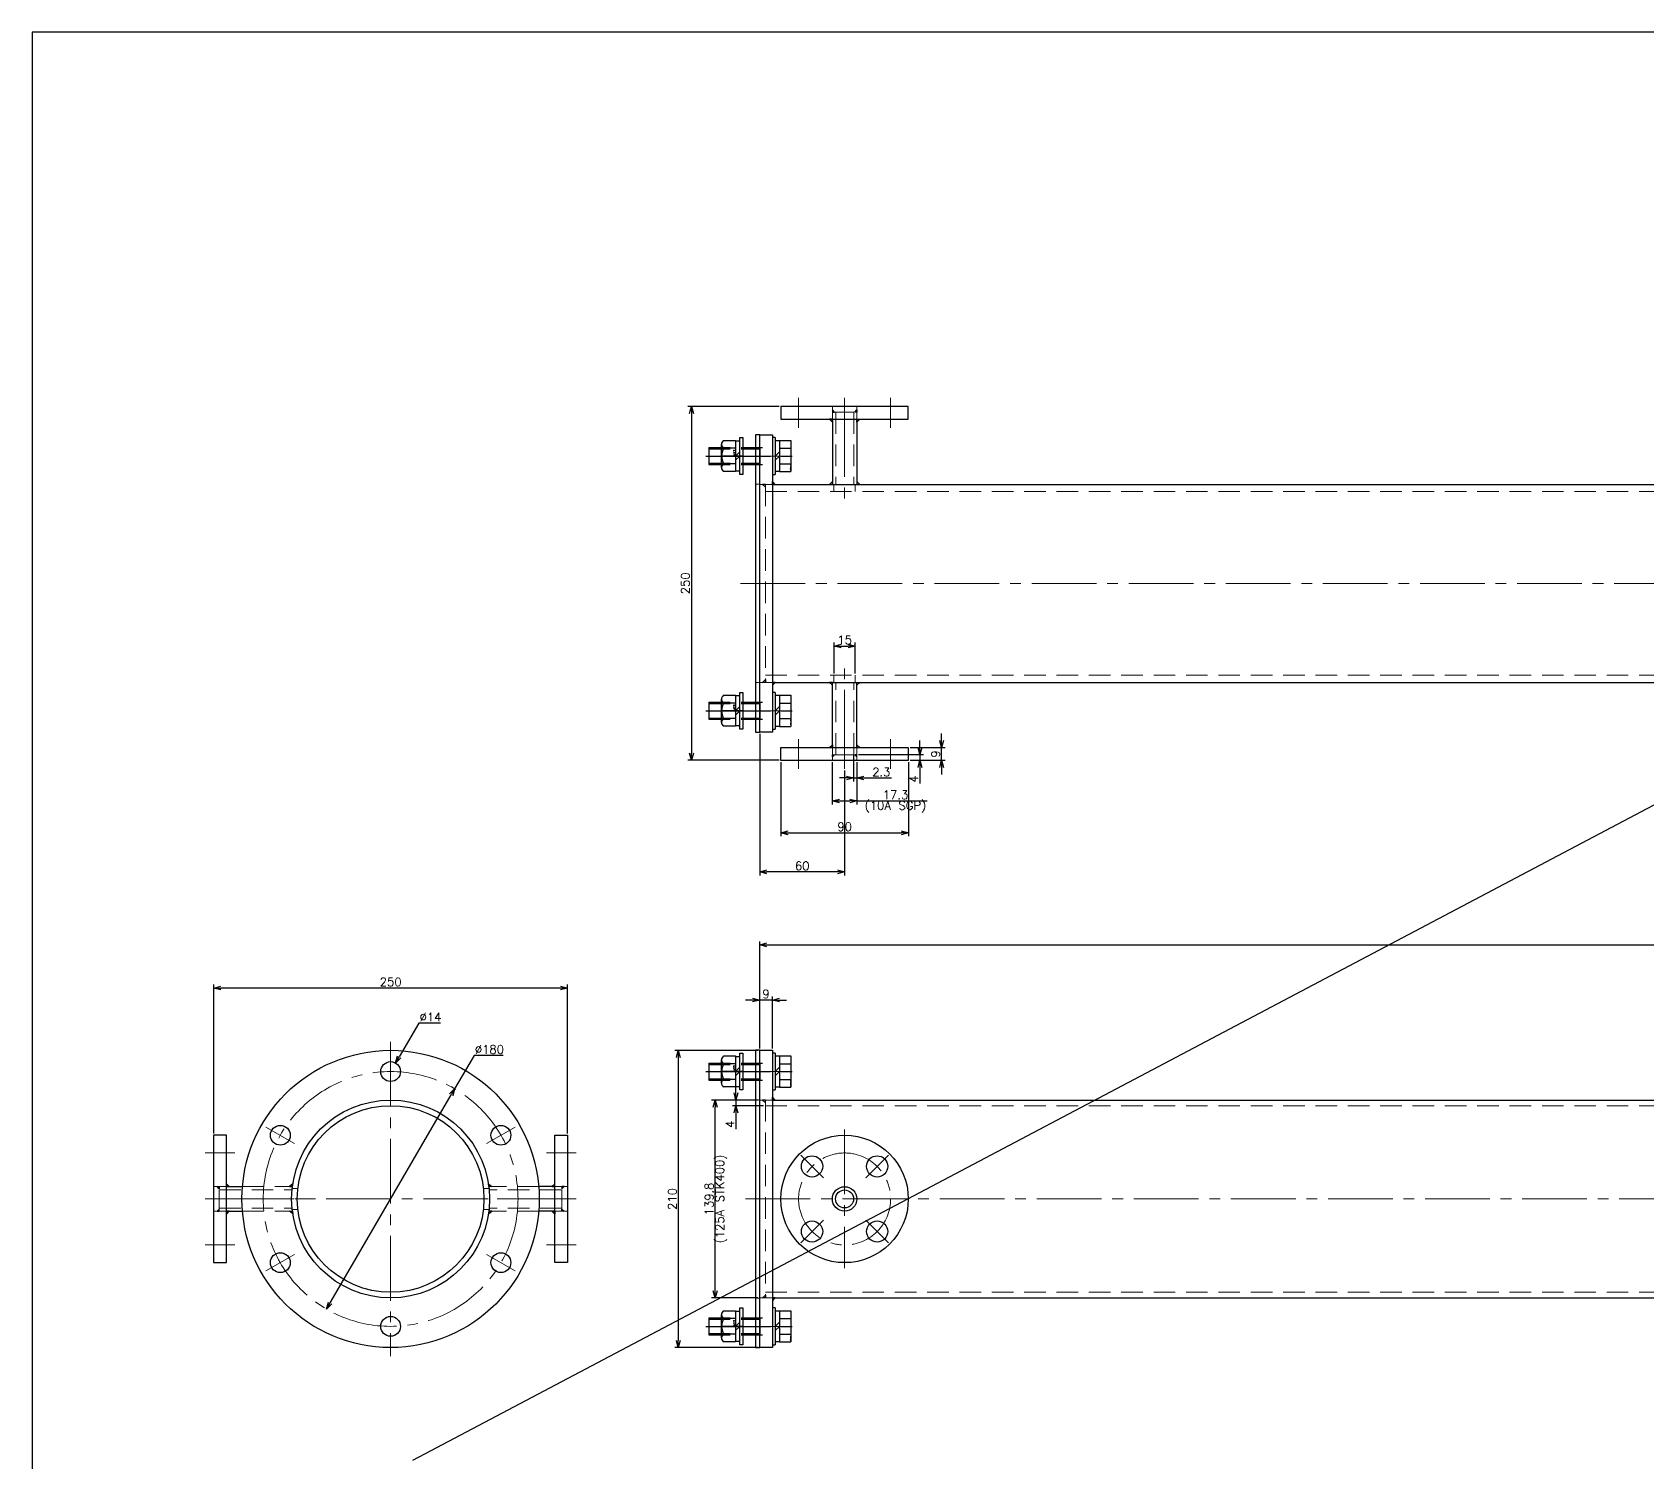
# Model space of a CAD drawing. Header units: millimetres. Extents: x 0 to 38884, y -3675 to 8056.
# Drawn here: x 11026 to 12167, y 5316 to 6327 of the extents above; entities that cross this region are included whole.
import ezdxf

# ---------------------------------------------------------------- set-up
doc = ezdxf.new("R2010")
doc.units = ezdxf.units.MM
doc.header["$LTSCALE"] = 2.4
doc.header["$PDMODE"] = 99
doc.header["$PDSIZE"] = 1
doc.linetypes.add('CENTER2', pattern=[28.575, 19.05, -3.175, 3.175, -3.175])
doc.linetypes.add('HIDDEN', pattern=[9.525, 6.35, -3.175])
for name, color, linetype, lineweight in [('04_HIDDEN', 2, 'HIDDEN', 13), ('05_CENTER', 4, 'CENTER2', 13), ('08_DIM', 3, 'Continuous', 13)]:
    doc.layers.add(name, color=color, linetype=linetype, lineweight=lineweight)
doc.layers.add('10_DRAFT', color=8, linetype='Continuous', lineweight=0, plot=False)
doc.styles.add('KSS_TXT', font='txt.shx', dxfattribs={"bigfont": 'extfont2.shx'})
doc.styles.add('KSS_TXT_L', font='txt.shx', dxfattribs={"height": 3, "bigfont": 'extfont2.shx'})
doc.dimstyles.new('KSS_DIM', dxfattribs={"dimscale": 2, "dimtxt": 3, "dimasz": 2.5, "dimexe": 1.25, "dimexo": 0.625, "dimtad": 1, "dimdsep": 46, "dimtxsty": 'KSS_TXT', "dimblk": 'OPEN30', "dimcen": 0, "dimazin": 2, "dimtfac": 0.75, "dimtmove": 0, "dimatfit": 3, "dimldrblk": 'OPEN30', "dimfxl": 1.25, "dimtolj": 1, "dimarcsym": 0})
doc.dimstyles.new('KSS_DIM$3', dxfattribs={"dimscale": 2, "dimtxt": 3, "dimasz": 2.5, "dimexe": 1.25, "dimexo": 0.625, "dimtad": 1, "dimtih": 1, "dimtoh": 1, "dimdsep": 46, "dimtxsty": 'KSS_TXT', "dimblk": 'OPEN30', "dimcen": 0, "dimazin": 2, "dimtfac": 0.75, "dimtofl": 0, "dimtmove": 0, "dimatfit": 3, "dimldrblk": 'OPEN30', "dimfxl": 1.25, "dimtolj": 1, "dimarcsym": 0})

# ---------------------------------------------------------------- blocks, each defined once
blk = doc.blocks.new('A$C09CC36EC_1')
at = {"color": 3}
blk.add_lwpolyline([(0, 105), (3, 105), (3, -105), (0, -105)], close=True, dxfattribs=at)
at = {"layer": '04_HIDDEN', "color": 3}
for p, q in [((0, 70), (3, 70)), ((0, -70), (3, -70))]:
    blk.add_line(p, q, dxfattribs=at)
at = {"layer": '05_CENTER'}
for p, q in [((-5.7, 90), (8.7, 90)), ((-5.7, -90), (8.7, -90))]:
    blk.add_line(p, q, dxfattribs=at)
at = {"layer": '10_DRAFT'}
blk.add_line((0, 0), (3, 0), dxfattribs=at)
blk = doc.blocks.new('_Open30')
at = {"color": 0, "linetype": 'ByBlock', "lineweight": -2}
for p, q in [((-1, 0.27), (0, 0)), ((0, 0), (-1, -0.27)), ((0, 0), (-1, 0))]:
    blk.add_line(p, q, dxfattribs=at)
blk = doc.blocks.new('*D401')
at = {"layer": '08_DIM', "color": 0, "lineweight": -2, "transparency": 16777216}
for p, q in [((11154, 5548.8), (11154, 5654)), ((11399, 5651.5), (11159, 5651.5)), ((11404, 5548.8), (11404, 5654))]:
    blk.add_line(p, q, dxfattribs=at)
at = {"layer": 'Defpoints', "color": 0, "transparency": 16777216}
for p in [(11154, 5651.5), (11154, 5547.5), (11404, 5547.5)]:
    blk.add_point(p, dxfattribs=at)
at = {"layer": '08_DIM', "color": 0, "lineweight": -2, "transparency": 16777216, "xscale": 5, "yscale": 5, "zscale": 5, "rotation": 180}
blk.add_blockref('_Open30', (11154, 5651.5), dxfattribs=at)
at = {"layer": '08_DIM', "color": 0, "lineweight": -2, "transparency": 16777216, "xscale": 5, "yscale": 5, "zscale": 5}
blk.add_blockref('_Open30', (11404, 5651.5), dxfattribs=at)
at = {"layer": '08_DIM', "color": 0, "transparency": 16777216, "insert": (11279, 5655.8), "char_height": 6, "attachment_point": 5, "style": 'KSS_TXT'}
blk.add_mtext('\\A1;250', dxfattribs=at)
blk = doc.blocks.new('*D404')
at = {"layer": '08_DIM', "color": 0, "lineweight": -2, "transparency": 16777216}
for p, q in [((11298.9, 5626.7), (11285, 5602.9)), ((11314.2, 5626.7), (11298.9, 5626.7))]:
    blk.add_line(p, q, dxfattribs=at)
at = {"layer": 'Defpoints', "color": 0, "transparency": 16777216}
for p in [(11282.5, 5598.5), (11275.5, 5586.5)]:
    blk.add_point(p, dxfattribs=at)
at = {"layer": '08_DIM', "color": 0, "lineweight": -2, "transparency": 16777216, "xscale": 5, "yscale": 5, "zscale": 5, "rotation": 239.7630838838025}
blk.add_blockref('_Open30', (11282.5, 5598.5), dxfattribs=at)
at = {"layer": '08_DIM', "color": 0, "transparency": 16777216, "insert": (11307.2, 5631), "char_height": 6, "attachment_point": 5, "style": 'KSS_TXT'}
blk.add_mtext('\\A1;%%C14', dxfattribs=at)
blk = doc.blocks.new('A$C7BDB3F22_1')
at = {"color": 0}
for p, q in [((-11, 13), (11, 13)), ((-11, 5), (-11, 13)), ((-5.5, 5), (-5.5, 13)), ((5.5, 5), (5.5, 13)), ((11, 5), (11, 13)), ((-13, 2), (13, 2)), ((-13, 2), (-13, 0)), ((-13, 0), (13, 0)), ((-11, 5), (11, 5)), ((-10.8, 5), (-10.8, 2)), ((0, 2), (-3, 5)), ((0, 5), (3, 2)), ((10.8, 2), (10.8, 5)), ((13, 0), (13, 2))]:
    blk.add_line(p, q, dxfattribs=at)
at = {"color": 0, "linetype": 'CENTER2'}
blk.add_line((0, -47.1), (0, 15.1), dxfattribs=at)
at = {"color": 0, "linetype": 'HIDDEN'}
for p, q in [((-6, -45), (-6, 0)), ((6, -45), (6, 0)), ((-6, -9), (6, -9)), ((-5.1, -45), (-5.1, -9)), ((5.1, -45), (5.1, -9)), ((-6, -45), (6, -45))]:
    blk.add_line(p, q, dxfattribs=at)
at = {"layer": '10_DRAFT', "style": 'KSS_TXT_L'}
blk.add_text('BT-M12x50L,SW,PW', height=0.3, dxfattribs=at).set_placement((6.3, 12.7))
blk = doc.blocks.new('M12Nza_1_1_1')
at = {"color": 0}
for p, q in [((-10.9, 5), (-10.9, 13.5)), ((-8.2, 15), (8.2, 15)), ((-5.5, 5), (-5.5, 13.5)), ((5.5, 5), (5.5, 13.5)), ((11, 13.5), (11, 5)), ((11, 5), (-10.9, 5)), ((-10.7, 2), (-10.7, 5)), ((0, 2), (-3, 5)), ((0, 5), (3, 2)), ((10.7, 5), (10.7, 2))]:
    blk.add_line(p, q, dxfattribs=at)
at = {"color": 0, "linetype": 'CENTER2'}
blk.add_line((0, 0), (0, 15), dxfattribs=at)
at = {"color": 0}
blk.add_lwpolyline([(-13, 2), (13, 2), (13, 0), (-13, 0)], close=True, dxfattribs=at)
for centre, radius, start, end in [((-8.2, 11.7), 3.29, 33.626, 146.374), ((0, 4), 10.9, 60, 120), ((8.2, 11.7), 3.29, 33.626, 146.374)]:
    blk.add_arc(centre, radius, start, end, dxfattribs=at)
at = {"layer": '10_DRAFT', "style": 'KSS_TXT'}
blk.add_text('M12', height=1.5, dxfattribs=at).set_placement((0.3, 5.1))
blk = doc.blocks.new('A$C7D0E1C73_1')
at = {"color": 0}
for p, q in [((-116, 8.7), (-104.7, 8.7)), ((116, 8.7), (104.7, 8.7)), ((-116, -8.7), (-104.7, -8.7)), ((116, -8.7), (104.7, -8.7))]:
    blk.add_line(p, q, dxfattribs=at)
for points in [[(-116, -45), (-116, 45), (-125, 45), (-125, -45)], [(116, -45), (116, 45), (125, 45), (125, -45)]]:
    blk.add_lwpolyline(points, close=True, dxfattribs=at)
at = {"color": 3}
for points in [[(-121, 8.7), (-121, 7.2), (-121, 7.2), (-122.5, 8.7)], [(121, 8.7), (121, 7.2), (121, 7.2), (122.5, 8.7)], [(-121, -8.7), (-121, -7.2), (-121, -7.2), (-122.5, -8.7)], [(121, -8.7), (121, -7.2), (121, -7.2), (122.5, -8.7)]]:
    blk.add_lwpolyline(points, close=True, dxfattribs=at)
for points in [[(-114, 8.7), (-116, 8.7), (-116, 10.7), (-114, 8.7)], [(-71.4, 8.7), (-69.4, 8.7), (-69.1, 10.6), (-71.4, 8.7)], [(71.4, 8.7), (69.4, 8.7), (69.1, 10.6), (71.4, 8.7)], [(114, 8.7), (116, 8.7), (116, 10.7), (114, 8.7)], [(-114, -8.7), (-116, -8.7), (-116, -10.7), (-114, -8.7)], [(-71.4, -8.7), (-69.4, -8.7), (-69.1, -10.6), (-71.4, -8.7)], [(71.4, -8.7), (69.4, -8.7), (69.1, -10.6), (71.4, -8.7)], [(114, -8.7), (116, -8.7), (116, -10.7), (114, -8.7)]]:
    blk.add_lwpolyline(points, dxfattribs=at)
at = {"color": 0}
for centre, radius in [((0, 0), 105), ((0, 90), 7), ((0, 0), 69.9), ((0, 0), 65.9), ((-77.9, 45), 7), ((77.9, 45), 7), ((-77.9, -45), 7), ((77.9, -45), 7), ((0, -90), 7)]:
    blk.add_circle(centre, radius, dxfattribs=at)
at = {"layer": '04_HIDDEN'}
for p, q in [((-125, 8.7), (-116, 8.7)), ((-121, -8.7), (-121, 8.7)), ((-121, 6.4), (-69.5, 6.4)), ((-104.7, 8.7), (-69.4, 8.7)), ((-69.5, 7.5), (-65.5, 7.5)), ((69.5, 7.5), (65.5, 7.5)), ((104.7, 8.7), (69.4, 8.7)), ((121, 6.4), (69.5, 6.4)), ((125, 8.7), (116, 8.7)), ((121, -8.7), (121, 8.7)), ((-116, -8.7), (-125, -8.7)), ((-121, -6.4), (-69.5, -6.4)), ((-104.7, -8.7), (-69.4, -8.7)), ((-69.5, -7.5), (-65.5, -7.5)), ((69.5, -7.5), (65.5, -7.5)), ((104.7, -8.7), (69.4, -8.7)), ((121, -6.4), (69.5, -6.4)), ((116, -8.7), (125, -8.7))]:
    blk.add_line(p, q, dxfattribs=at)
at = {"layer": '05_CENTER'}
for p, q in [((0, 111), (0, -111)), ((-67.8, 39.2), (-88.1, 50.8)), ((67.8, 39.2), (88.1, 50.8)), ((-110, 32.5), (-131, 32.5)), ((110, 32.5), (131, 32.5)), ((-110, 0), (-131, 0)), ((-121, 0), (-57.9, 0)), ((-114, 0), (114, 0)), ((121, 0), (57.9, 0)), ((110, 0), (131, 0)), ((-110, -32.5), (-131, -32.5)), ((110, -32.5), (131, -32.5)), ((-67.8, -39.2), (-88.1, -50.8)), ((67.8, -39.2), (88.1, -50.8))]:
    blk.add_line(p, q, dxfattribs=at)
blk.add_circle((0, 0), 90, dxfattribs=at)
blk = doc.blocks.new('A$C757C1326_1')
at = {"color": 0}
for p, q in [((51.4, 116), (51.4, 69.9)), ((68.7, 116), (68.7, 69.9)), ((9, 69.9), (1285, 69.9)), ((9, -69.9), (1285, -69.9)), ((51.4, -116), (51.4, -69.9)), ((68.7, -116), (68.7, -69.9))]:
    blk.add_line(p, q, dxfattribs=at)
for points in [[(15, 116), (105, 116), (105, 125), (15, 125)], [(9, -105), (0, -105), (0, 105), (9, 105)], [(15, -116), (105, -116), (105, -125), (15, -125)]]:
    blk.add_lwpolyline(points, close=True, dxfattribs=at)
at = {"color": 3}
for points in [[(51.4, 114), (51.4, 116), (49.4, 116), (51.4, 114)], [(68.7, 114), (68.7, 116), (70.7, 116), (68.7, 114)], [(4, 67.9), (4, 69.9), (2, 69.9), (4, 67.9)], [(11, 69.9), (9, 69.9), (9, 71.9), (11, 69.9)], [(51.4, 71.9), (51.4, 69.9), (49.4, 69.9), (51.4, 71.9)], [(68.7, 71.9), (68.7, 69.9), (70.7, 69.9), (68.7, 71.9)], [(4, -67.9), (4, -69.9), (2, -69.9), (4, -67.9)], [(11, -69.9), (9, -69.9), (9, -71.9), (11, -69.9)], [(51.4, -71.9), (51.4, -69.9), (49.4, -69.9), (51.4, -71.9)], [(68.7, -71.9), (68.7, -69.9), (70.7, -69.9), (68.7, -71.9)], [(51.4, -114), (51.4, -116), (49.4, -116), (51.4, -114)], [(68.7, -114), (68.7, -116), (70.7, -116), (68.7, -114)]]:
    blk.add_lwpolyline(points, dxfattribs=at)
for points in [[(51.4, 121), (52.9, 121), (52.9, 121), (51.4, 122.5)], [(68.7, 121), (67.2, 121), (67.2, 121), (68.7, 122.5)], [(51.4, -121), (52.9, -121), (52.9, -121), (51.4, -122.5)], [(68.7, -121), (67.2, -121), (67.2, -121), (68.7, -122.5)]]:
    blk.add_lwpolyline(points, close=True, dxfattribs=at)
at = {"layer": '04_HIDDEN'}
for p, q in [((51.4, 116), (51.4, 125)), ((51.4, 121), (68.7, 121)), ((53.7, 121), (53.7, 69.9)), ((66.4, 121), (66.4, 69.9)), ((68.7, 125), (68.7, 116)), ((0, 69.9), (9, 69.9)), ((4, 69.9), (4, -69.9)), ((52.5, 69.9), (52.5, 64.9)), ((67.5, 69.9), (67.5, 64.9)), ((4, 64.9), (1288, 64.9)), ((4, -64.9), (1288, -64.9)), ((52.5, -69.9), (52.5, -64.9)), ((67.5, -69.9), (67.5, -64.9)), ((0, -69.9), (9, -69.9)), ((53.7, -121), (53.7, -69.9)), ((66.4, -121), (66.4, -69.9)), ((51.4, -116), (51.4, -125)), ((51.4, -121), (68.7, -121)), ((68.7, -125), (68.7, -116))]:
    blk.add_line(p, q, dxfattribs=at)
at = {"layer": '05_CENTER'}
for p, q in [((27.5, 110), (27.5, 131)), ((60, 110), (60, 131)), ((92.5, 110), (92.5, 131)), ((60, 121), (60, 57.9)), ((-10, 90), (19, 90)), ((-13.6, 0), (1372.5, 0)), ((60, -121), (60, -57.9)), ((-10, -90), (19, -90)), ((27.5, -110), (27.5, -131)), ((60, -110), (60, -131)), ((92.5, -110), (92.5, -131))]:
    blk.add_line(p, q, dxfattribs=at)
blk = doc.blocks.new('A$C0BC729B8_1')
at = {"color": 0}
for p, q in [((9, 69.9), (1285, 69.9)), ((9, -69.9), (1092, -69.9))]:
    blk.add_line(p, q, dxfattribs=at)
blk.add_lwpolyline([(9, -105), (0, -105), (0, 105), (9, 105)], close=True, dxfattribs=at)
at = {"color": 3}
for points in [[(4, 67.9), (4, 69.9), (2, 69.9), (4, 67.9)], [(11, 69.9), (9, 69.9), (9, 71.9), (11, 69.9)], [(4, -67.9), (4, -69.9), (2, -69.9), (4, -67.9)], [(11, -69.9), (9, -69.9), (9, -71.9), (11, -69.9)]]:
    blk.add_lwpolyline(points, dxfattribs=at)
at = {"color": 0}
for centre, radius in [((60, 0), 45), ((37, 23), 7.5), ((83, 23), 7.5), ((60, 0), 8.65), ((60, 0), 6.35), ((37, -23), 7.5), ((83, -23), 7.5)]:
    blk.add_circle(centre, radius, dxfattribs=at)
at = {"layer": '04_HIDDEN'}
for p, q in [((0, 69.9), (9, 69.9)), ((4, 69.9), (4, -69.9)), ((4, 65.9), (1288, 65.9)), ((4, -65.9), (1092, -65.9)), ((0, -69.9), (9, -69.9))]:
    blk.add_line(p, q, dxfattribs=at)
at = {"layer": '05_CENTER'}
for p, q in [((-10, 90), (19, 90)), ((60, 49), (60, -49)), ((45, 15), (29.1, 30.9)), ((75, 15), (90.9, 30.9)), ((-10, 0), (1309.1, 0)), ((45, -15), (29.1, -30.9)), ((75, -15), (90.9, -30.9)), ((-10, -90), (19, -90))]:
    blk.add_line(p, q, dxfattribs=at)
blk.add_circle((60, 0), 32.5, dxfattribs=at)
blk = doc.blocks.new('*D574')
at = {"layer": '08_DIM', "color": 0, "lineweight": -2, "transparency": 16777216}
for p, q in [((11337.9, 5603.9), (11324.2, 5580.3)), ((11358.4, 5603.9), (11337.9, 5603.9)), ((11233.7, 5424.7), (11321.7, 5576))]:
    blk.add_line(p, q, dxfattribs=at)
at = {"layer": 'Defpoints', "color": 0, "transparency": 16777216}
for p in [(11324.2, 5580.3), (11233.7, 5424.7)]:
    blk.add_point(p, dxfattribs=at)
at = {"layer": '08_DIM', "color": 0, "lineweight": -2, "transparency": 16777216, "xscale": 5, "yscale": 5, "zscale": 5}
for p, rotation in [((11324.2, 5580.3), 59.81668307991018), ((11233.7, 5424.7), 239.8166830799102)]:
    blk.add_blockref('_Open30', p, dxfattribs=dict(at, rotation=rotation))
at = {"layer": '08_DIM', "color": 0, "transparency": 16777216, "insert": (11348.8, 5608.1), "char_height": 6, "attachment_point": 5, "style": 'KSS_TXT'}
blk.add_mtext('\\A1;%%C180', dxfattribs=at)
blk = doc.blocks.new('*D594')
at = {"layer": '08_DIM', "color": 0, "lineweight": -2, "transparency": 16777216}
for p, q in [((11539.7, 5608.8), (11539.7, 5684.5)), ((12839.7, 5618.8), (12839.7, 5684.5)), ((11544.7, 5682), (12834.7, 5682))]:
    blk.add_line(p, q, dxfattribs=at)
at = {"layer": 'Defpoints', "color": 0, "transparency": 16777216}
for p in [(12839.7, 5682), (12839.7, 5617.5), (11539.7, 5607.5)]:
    blk.add_point(p, dxfattribs=at)
at = {"layer": '08_DIM', "color": 0, "lineweight": -2, "transparency": 16777216, "xscale": 5, "yscale": 5, "zscale": 5, "rotation": 180}
blk.add_blockref('_Open30', (11539.7, 5682), dxfattribs=at)
at = {"layer": '08_DIM', "color": 0, "lineweight": -2, "transparency": 16777216, "xscale": 5, "yscale": 5, "zscale": 5}
blk.add_blockref('_Open30', (12839.7, 5682), dxfattribs=at)
at = {"layer": '08_DIM', "color": 0, "transparency": 16777216, "insert": (12189.7, 5686.2), "char_height": 6, "attachment_point": 5, "style": 'KSS_TXT'}
blk.add_mtext('\\A1;1300', dxfattribs=at)
blk = doc.blocks.new('*D595')
at = {"layer": '08_DIM', "color": 0, "lineweight": -2, "transparency": 16777216}
for p, q in [((11534.7, 5643), (11529.7, 5643)), ((11539.7, 5608.8), (11539.7, 5645.5)), ((11548.7, 5643), (11539.7, 5643)), ((11548.7, 5608.8), (11548.7, 5645.5)), ((11553.7, 5643), (11558.7, 5643))]:
    blk.add_line(p, q, dxfattribs=at)
at = {"layer": 'Defpoints', "color": 0, "transparency": 16777216}
for p in [(11539.7, 5643), (11539.7, 5607.5), (11548.7, 5607.5)]:
    blk.add_point(p, dxfattribs=at)
at = {"layer": '08_DIM', "color": 0, "lineweight": -2, "transparency": 16777216, "xscale": 5, "yscale": 5, "zscale": 5}
blk.add_blockref('_Open30', (11539.7, 5643), dxfattribs=at)
at = {"layer": '08_DIM', "color": 0, "lineweight": -2, "transparency": 16777216, "xscale": 5, "yscale": 5, "zscale": 5, "rotation": 180}
blk.add_blockref('_Open30', (11548.7, 5643), dxfattribs=at)
at = {"layer": '08_DIM', "color": 0, "transparency": 16777216, "insert": (11544.2, 5647.3), "char_height": 6, "attachment_point": 5, "style": 'KSS_TXT'}
blk.add_mtext('\\A1;9', dxfattribs=at)
blk = doc.blocks.new('*D596')
at = {"layer": '08_DIM', "color": 0, "lineweight": -2, "transparency": 16777216}
for p, q in [((11538.4, 5607.5), (11479.7, 5607.5)), ((11482.2, 5602.5), (11482.2, 5402.5)), ((11538.4, 5397.5), (11479.7, 5397.5))]:
    blk.add_line(p, q, dxfattribs=at)
at = {"layer": 'Defpoints', "color": 0, "transparency": 16777216}
for p in [(11539.7, 5607.5), (11482.2, 5397.5), (11539.7, 5397.5)]:
    blk.add_point(p, dxfattribs=at)
at = {"layer": '08_DIM', "color": 0, "lineweight": -2, "transparency": 16777216, "xscale": 5, "yscale": 5, "zscale": 5}
for p, rotation in [((11482.2, 5607.5), 90), ((11482.2, 5397.5), 270)]:
    blk.add_blockref('_Open30', p, dxfattribs=dict(at, rotation=rotation))
at = {"layer": '08_DIM', "color": 0, "transparency": 16777216, "insert": (11478, 5502.5), "char_height": 6, "attachment_point": 5, "rotation": 90, "style": 'KSS_TXT'}
blk.add_mtext('\\A1;210', dxfattribs=at)
blk = doc.blocks.new('*D597')
at = {"layer": '08_DIM', "color": 0, "lineweight": -2, "transparency": 16777216}
for p, q in [((11522.9, 5577.4), (11522.9, 5582.4)), ((11538.4, 5572.4), (11520.4, 5572.4)), ((11522.9, 5572.4), (11522.9, 5568.4)), ((11542.4, 5568.4), (11520.4, 5568.4)), ((11522.9, 5563.4), (11522.9, 5551.9))]:
    blk.add_line(p, q, dxfattribs=at)
at = {"layer": 'Defpoints', "color": 0, "transparency": 16777216}
for p in [(11539.7, 5572.4), (11522.9, 5568.4), (11543.7, 5568.4)]:
    blk.add_point(p, dxfattribs=at)
at = {"layer": '08_DIM', "color": 0, "lineweight": -2, "transparency": 16777216, "xscale": 5, "yscale": 5, "zscale": 5}
for p, rotation in [((11522.9, 5572.4), 270), ((11522.9, 5568.4), 90)]:
    blk.add_blockref('_Open30', p, dxfattribs=dict(at, rotation=rotation))
at = {"layer": '08_DIM', "color": 0, "transparency": 16777216, "insert": (11518.7, 5555.2), "char_height": 6, "attachment_point": 5, "rotation": 90, "style": 'KSS_TXT'}
blk.add_mtext('\\A1;4', dxfattribs=at)
blk = doc.blocks.new('*D598')
at = {"layer": '08_DIM', "color": 0, "lineweight": -2, "transparency": 16777216}
for p, q in [((11538.4, 5572.4), (11505.7, 5572.4)), ((11508.2, 5437.6), (11508.2, 5567.4)), ((11538.4, 5432.6), (11505.7, 5432.6))]:
    blk.add_line(p, q, dxfattribs=at)
at = {"layer": 'Defpoints', "color": 0, "transparency": 16777216}
for p in [(11508.2, 5572.4), (11539.7, 5572.4), (11539.7, 5432.6)]:
    blk.add_point(p, dxfattribs=at)
at = {"layer": '08_DIM', "color": 0, "lineweight": -2, "transparency": 16777216, "xscale": 5, "yscale": 5, "zscale": 5}
for p, rotation in [((11508.2, 5572.4), 90), ((11508.2, 5432.6), 270)]:
    blk.add_blockref('_Open30', p, dxfattribs=dict(at, rotation=rotation))
at = {"layer": '08_DIM', "color": 0, "transparency": 16777216, "char_height": 6, "attachment_point": 5, "rotation": 90, "style": 'KSS_TXT'}
for s, insert in [('\\A1;(125A STK400)', (11512.5, 5502.5)), ('\\A1;139.8', (11504, 5502.5))]:
    blk.add_mtext(s, dxfattribs=dict(at, insert=insert))
blk = doc.blocks.new('*D599')
at = {"layer": '08_DIM', "color": 0, "lineweight": -2, "transparency": 16777216}
for p, q in [((11539.7, 5831.1), (11539.7, 5731.1)), ((11599.7, 5805.1), (11599.7, 5731.1)), ((11594.7, 5733.6), (11544.7, 5733.6))]:
    blk.add_line(p, q, dxfattribs=at)
at = {"layer": 'Defpoints', "color": 0, "transparency": 16777216}
for p in [(11539.7, 5832.4), (11599.7, 5806.4), (11539.7, 5733.6)]:
    blk.add_point(p, dxfattribs=at)
at = {"layer": '08_DIM', "color": 0, "lineweight": -2, "transparency": 16777216, "xscale": 5, "yscale": 5, "zscale": 5, "rotation": 180}
blk.add_blockref('_Open30', (11539.7, 5733.6), dxfattribs=at)
at = {"layer": '08_DIM', "color": 0, "lineweight": -2, "transparency": 16777216, "xscale": 5, "yscale": 5, "zscale": 5}
blk.add_blockref('_Open30', (11599.7, 5733.6), dxfattribs=at)
at = {"layer": '08_DIM', "color": 0, "transparency": 16777216, "insert": (11569.7, 5737.8), "char_height": 6, "attachment_point": 5, "style": 'KSS_TXT'}
blk.add_mtext('\\A1;60', dxfattribs=at)
blk = doc.blocks.new('*D600')
at = {"layer": '08_DIM', "color": 0, "lineweight": -2, "transparency": 16777216}
for p, q in [((11668.2, 5826.4), (11668.2, 5831.4)), ((11645.9, 5821.4), (11670.7, 5821.4)), ((11668.2, 5812.4), (11668.2, 5821.4)), ((11645.9, 5812.4), (11670.7, 5812.4)), ((11668.2, 5807.4), (11668.2, 5802.4))]:
    blk.add_line(p, q, dxfattribs=at)
at = {"layer": 'Defpoints', "color": 0, "transparency": 16777216}
for p in [(11644.7, 5821.4), (11668.2, 5821.4), (11644.7, 5812.4)]:
    blk.add_point(p, dxfattribs=at)
at = {"layer": '08_DIM', "color": 0, "lineweight": -2, "transparency": 16777216, "xscale": 5, "yscale": 5, "zscale": 5}
for p, rotation in [((11668.2, 5821.4), 270), ((11668.2, 5812.4), 90)]:
    blk.add_blockref('_Open30', p, dxfattribs=dict(at, rotation=rotation))
at = {"layer": '08_DIM', "color": 0, "transparency": 16777216, "insert": (11664, 5816.9), "char_height": 6, "attachment_point": 5, "rotation": 90, "style": 'KSS_TXT'}
blk.add_mtext('\\A1;9', dxfattribs=at)
blk = doc.blocks.new('*D601')
at = {"layer": '08_DIM', "color": 0, "lineweight": -2, "transparency": 16777216}
for p, q in [((11554.7, 5811.1), (11554.7, 5758.7)), ((11644.7, 5811.1), (11644.7, 5758.7)), ((11559.7, 5761.2), (11639.7, 5761.2))]:
    blk.add_line(p, q, dxfattribs=at)
at = {"layer": 'Defpoints', "color": 0, "transparency": 16777216}
for p in [(11554.7, 5812.4), (11644.7, 5812.4), (11644.7, 5761.2)]:
    blk.add_point(p, dxfattribs=at)
at = {"layer": '08_DIM', "color": 0, "lineweight": -2, "transparency": 16777216, "xscale": 5, "yscale": 5, "zscale": 5, "rotation": 180}
blk.add_blockref('_Open30', (11554.7, 5761.2), dxfattribs=at)
at = {"layer": '08_DIM', "color": 0, "lineweight": -2, "transparency": 16777216, "xscale": 5, "yscale": 5, "zscale": 5}
blk.add_blockref('_Open30', (11644.7, 5761.2), dxfattribs=at)
at = {"layer": '08_DIM', "color": 0, "transparency": 16777216, "insert": (11599.7, 5765.4), "char_height": 6, "attachment_point": 5, "style": 'KSS_TXT'}
blk.add_mtext('\\A1;90', dxfattribs=at)
blk = doc.blocks.new('*D602')
at = {"layer": '08_DIM', "color": 0, "lineweight": -2, "transparency": 16777216}
for p, q in [((11591, 5811.1), (11591, 5781.2)), ((11608.3, 5811.1), (11608.3, 5781.2)), ((11596, 5783.7), (11603.3, 5783.7)), ((11608.3, 5783.7), (11658, 5783.7))]:
    blk.add_line(p, q, dxfattribs=at)
at = {"layer": 'Defpoints', "color": 0, "transparency": 16777216}
for p in [(11591, 5812.4), (11608.3, 5812.4), (11608.3, 5783.7)]:
    blk.add_point(p, dxfattribs=at)
at = {"layer": '08_DIM', "color": 0, "lineweight": -2, "transparency": 16777216, "xscale": 5, "yscale": 5, "zscale": 5, "rotation": 180}
blk.add_blockref('_Open30', (11591, 5783.7), dxfattribs=at)
at = {"layer": '08_DIM', "color": 0, "lineweight": -2, "transparency": 16777216, "xscale": 5, "yscale": 5, "zscale": 5}
blk.add_blockref('_Open30', (11608.3, 5783.7), dxfattribs=at)
at = {"layer": '08_DIM', "color": 0, "transparency": 16777216, "char_height": 6, "attachment_point": 5, "style": 'KSS_TXT'}
for s, insert in [('\\A1;17.3', (11635.6, 5788)), ('\\A1;(10A SGP)', (11635.6, 5779.5))]:
    blk.add_mtext(s, dxfattribs=dict(at, insert=insert))
blk = doc.blocks.new('*D603')
at = {"layer": '08_DIM', "color": 0, "lineweight": -2, "transparency": 16777216}
for p, q in [((11553.4, 6062.4), (11489, 6062.4)), ((11491.5, 6057.4), (11491.5, 5817.4)), ((11553.4, 5812.4), (11489, 5812.4))]:
    blk.add_line(p, q, dxfattribs=at)
at = {"layer": 'Defpoints', "color": 0, "transparency": 16777216}
for p in [(11554.7, 6062.4), (11491.5, 5812.4), (11554.7, 5812.4)]:
    blk.add_point(p, dxfattribs=at)
at = {"layer": '08_DIM', "color": 0, "lineweight": -2, "transparency": 16777216, "xscale": 5, "yscale": 5, "zscale": 5}
for p, rotation in [((11491.5, 6062.4), 90), ((11491.5, 5812.4), 270)]:
    blk.add_blockref('_Open30', p, dxfattribs=dict(at, rotation=rotation))
at = {"layer": '08_DIM', "color": 0, "transparency": 16777216, "insert": (11487.2, 5937.4), "char_height": 6, "attachment_point": 5, "rotation": 90, "style": 'KSS_TXT'}
blk.add_mtext('\\A1;250', dxfattribs=at)
blk = doc.blocks.new('*D902')
at = {"layer": '08_DIM', "color": 0, "lineweight": -2, "transparency": 16777216}
for p, q in [((11606, 5816.1), (11606, 5797.4)), ((11608.3, 5811.1), (11608.3, 5797.4)), ((11601, 5799.9), (11596, 5799.9)), ((11606, 5799.9), (11608.3, 5799.9)), ((11613.3, 5799.9), (11632.8, 5799.9))]:
    blk.add_line(p, q, dxfattribs=at)
at = {"layer": 'Defpoints', "color": 0, "transparency": 16777216}
for p in [(11606, 5817.4), (11608.3, 5812.4), (11608.3, 5799.9)]:
    blk.add_point(p, dxfattribs=at)
at = {"layer": '08_DIM', "color": 0, "lineweight": -2, "transparency": 16777216, "xscale": 5, "yscale": 5, "zscale": 5}
blk.add_blockref('_Open30', (11606, 5799.9), dxfattribs=at)
at = {"layer": '08_DIM', "color": 0, "lineweight": -2, "transparency": 16777216, "xscale": 5, "yscale": 5, "zscale": 5, "rotation": 180}
blk.add_blockref('_Open30', (11608.3, 5799.9), dxfattribs=at)
at = {"layer": '08_DIM', "color": 0, "transparency": 16777216, "insert": (11625.6, 5804.1), "char_height": 6, "attachment_point": 5, "style": 'KSS_TXT'}
blk.add_mtext('\\A1;2.3', dxfattribs=at)
blk = doc.blocks.new('*D907')
at = {"layer": '08_DIM', "color": 0, "lineweight": -2, "transparency": 16777216}
for p, q in [((11652.9, 5821.4), (11652.9, 5826.4)), ((11609.6, 5816.4), (11655.4, 5816.4)), ((11645.9, 5812.4), (11655.4, 5812.4)), ((11652.9, 5816.4), (11652.9, 5812.4)), ((11652.9, 5807.4), (11652.9, 5795.9))]:
    blk.add_line(p, q, dxfattribs=at)
at = {"layer": 'Defpoints', "color": 0, "transparency": 16777216}
for p in [(11608.3, 5816.4), (11644.7, 5812.4), (11652.9, 5812.4)]:
    blk.add_point(p, dxfattribs=at)
at = {"layer": '08_DIM', "color": 0, "lineweight": -2, "transparency": 16777216, "xscale": 5, "yscale": 5, "zscale": 5}
for p, rotation in [((11652.9, 5816.4), 270), ((11652.9, 5812.4), 90)]:
    blk.add_blockref('_Open30', p, dxfattribs=dict(at, rotation=rotation))
at = {"layer": '08_DIM', "color": 0, "transparency": 16777216, "insert": (11648.6, 5799.1), "char_height": 6, "attachment_point": 5, "rotation": 90, "style": 'KSS_TXT'}
blk.add_mtext('\\A1;4', dxfattribs=at)
blk = doc.blocks.new('*D908')
at = {"layer": '08_DIM', "color": 0, "lineweight": -2, "transparency": 16777216}
for p, q in [((11592.2, 5873.7), (11592.2, 5895.6)), ((11597.2, 5893.1), (11602.2, 5893.1)), ((11607.2, 5873.7), (11607.2, 5895.6))]:
    blk.add_line(p, q, dxfattribs=at)
at = {"layer": 'Defpoints', "color": 0, "transparency": 16777216}
for p in [(11607.2, 5893.1), (11592.2, 5872.5), (11607.2, 5872.5)]:
    blk.add_point(p, dxfattribs=at)
at = {"layer": '08_DIM', "color": 0, "lineweight": -2, "transparency": 16777216, "xscale": 5, "yscale": 5, "zscale": 5, "rotation": 180}
blk.add_blockref('_Open30', (11592.2, 5893.1), dxfattribs=at)
at = {"layer": '08_DIM', "color": 0, "lineweight": -2, "transparency": 16777216, "xscale": 5, "yscale": 5, "zscale": 5}
blk.add_blockref('_Open30', (11607.2, 5893.1), dxfattribs=at)
at = {"layer": '08_DIM', "color": 0, "transparency": 16777216, "insert": (11599.7, 5897.4), "char_height": 6, "attachment_point": 5, "style": 'KSS_TXT'}
blk.add_mtext('\\A1;15', dxfattribs=at)

msp = doc.modelspace()

# ---------------------------------------------------------------- linework, layer by layer
at = {"color": 3}
msp.add_line((12891.8773, 6161.4183), (11294.5357, 5317.729), dxfattribs=at)
msp.add_lwpolyline([(11025.8788, 3129.3019), (14883.3848, 3129.3019), (14883.3848, 6326.6819), (11025.8788, 6326.6819)], close=True, dxfattribs=at)

# ---------------------------------------------------------------- block references
for name, p in [('A$C757C1326_1', (11539.6744, 5937.3629)), ('A$C0BC729B8_1', (11539.6744, 5502.5019)), ('A$C7D0E1C73_1', (11278.978, 5502.5019))]:
    msp.add_blockref(name, p)
for name, p, rotation in [('A$C7BDB3F22_1', (11548.6744, 6027.3629), 270), ('M12Nza_1_1_1', (11527.6744, 6027.3629), 89.99999999999999), ('A$C7BDB3F22_1', (11548.6744, 5847.3629), 270), ('M12Nza_1_1_1', (11527.6744, 5847.3629), 89.99999999999999), ('A$C7BDB3F22_1', (11548.6744, 5592.5019), 270), ('M12Nza_1_1_1', (11527.6744, 5592.5019), 89.99999999999999), ('A$C7BDB3F22_1', (11548.6744, 5412.5019), 270), ('M12Nza_1_1_1', (11527.6744, 5412.5019), 89.99999999999999)]:
    msp.add_blockref(name, p, dxfattribs=dict(rotation=rotation))
at = {"xscale": -1}
for p in [(11539.6744, 5937.3629), (11539.6744, 5502.5019)]:
    msp.add_blockref('A$C09CC36EC_1', p, dxfattribs=at)

# ---------------------------------------------------------------- dimensions: what is measured, and where the dimension line sits
at = {"layer": '08_DIM'}
for base, p1, p2, picture, middle in [((11491.4858, 5812.3629), (11554.6744, 6062.3629), (11554.6744, 5812.3629), '*D603', (11487.2316, 5937.3629)), ((11482.2023, 5397.5019), (11539.6744, 5607.5019), (11539.6744, 5397.5019), '*D596', (11477.9523, 5502.5019))]:
    dim = msp.add_linear_dim(base=base, p1=p1, p2=p2, angle=90, dimstyle='KSS_DIM', override={"dimscale": 2, "dimarcsym": 1}, dxfattribs=at)
    dim.commit()
    dim.dimension.update_dxf_attribs({"geometry": picture, "text_midpoint": middle})
dim = msp.add_linear_dim(base=(11607.1744, 5893.1091), p1=(11592.1744, 5872.4629), p2=(11607.1744, 5872.4629), dimstyle='KSS_DIM', dxfattribs=at)
dim.commit()
dim.dimension.update_dxf_attribs({"geometry": '*D908', "text_midpoint": (11599.6744, 5897.3632)})
at = {"layer": '08_DIM', "color": 6}
dim = msp.add_linear_dim(base=(11539.6744, 5733.5777), p1=(11599.6744, 5806.3629), p2=(11539.6744, 5832.3629), dimstyle='KSS_DIM', override={"dimscale": 2, "dimarcsym": 1}, dxfattribs=at)
dim.commit()
dim.dimension.update_dxf_attribs({"geometry": '*D599', "text_midpoint": (11569.6744, 5737.8277)})
at = {"layer": '08_DIM', "color": 1}
for base, p1, p2, override, picture, middle in [((11668.2245, 5821.3629), (11644.6744, 5812.3629), (11644.6744, 5821.3629), {"dimscale": 2, "dimarcsym": 1}, '*D600', (11663.9745, 5816.8629)), ((11522.9368, 5568.4019), (11539.6744, 5572.4019), (11543.6744, 5568.4019), {"dimscale": 2, "dimarcsym": 1}, '*D597', (11518.6868, 5555.1519)), ((11508.201, 5572.4019), (11539.6744, 5432.6019), (11539.6744, 5572.4019), {"dimscale": 2, "dimpost": '\\X(125A STK400)', "dimarcsym": 1}, '*D598', (11503.951, 5502.5019))]:
    dim = msp.add_linear_dim(base=base, p1=p1, p2=p2, angle=90, dimstyle='KSS_DIM', override=override, dxfattribs=at)
    dim.commit()
    dim.dimension.update_dxf_attribs({"geometry": picture, "text_midpoint": middle})
dim = msp.add_linear_dim(base=(11652.8832, 5812.3629), p1=(11608.3244, 5816.3629), p2=(11644.6744, 5812.3629), angle=90, dimstyle='KSS_DIM', dxfattribs=at)
dim.commit()
dim.dimension.update_dxf_attribs({"geometry": '*D907', "text_midpoint": (11648.6332, 5799.1129)})
at = {"layer": '08_DIM'}
for base, p1, p2, picture, middle in [((11644.6744, 5761.1583), (11554.6744, 5812.3629), (11644.6744, 5812.3629), '*D601', (11599.6744, 5765.4083)), ((12839.6744, 5681.9671), (11539.6744, 5607.5019), (12839.6744, 5617.5019), '*D594', (12189.6744, 5686.2171)), ((11153.978, 5651.5468), (11403.978, 5547.5019), (11153.978, 5547.5019), '*D401', (11278.978, 5655.801))]:
    dim = msp.add_linear_dim(base=base, p1=p1, p2=p2, dimstyle='KSS_DIM', override={"dimscale": 2, "dimarcsym": 1}, dxfattribs=at)
    dim.commit()
    dim.dimension.update_dxf_attribs({"geometry": picture, "text_midpoint": middle})
at = {"layer": '08_DIM', "color": 1}
for base, p1, p2, override, picture, middle in [((11608.3244, 5783.7149), (11591.0244, 5812.3629), (11608.3244, 5812.3629), {"dimscale": 2, "dimpost": '\\X(10A SGP)', "dimarcsym": 1}, '*D602', (11635.6452, 5787.9649)), ((11608.3244, 5799.8857), (11606.0244, 5817.3629), (11608.3244, 5812.3629), {"dimscale": 2, "dimarcsym": 1}, '*D902', (11625.5744, 5804.1357)), ((11539.6744, 5643.0389), (11548.6744, 5607.5019), (11539.6744, 5607.5019), {"dimscale": 2, "dimarcsym": 1}, '*D595', (11544.1744, 5647.2889))]:
    dim = msp.add_linear_dim(base=base, p1=p1, p2=p2, dimstyle='KSS_DIM', override=override, dxfattribs=at)
    dim.commit()
    dim.dimension.update_dxf_attribs({"geometry": picture, "text_midpoint": middle})
at = {"layer": '08_DIM'}
for p1, p2, override, picture, middle in [((11275.453, 5586.4542), (11282.5031, 5598.5496), {"dimscale": 2, "dimpost": '%%C<>', "dimarcsym": 1}, '*D404', (11307.1686, 5626.7126)), ((11233.7289, 5424.704), (11324.2272, 5580.2998), {"dimscale": 2, "dimpost": '%%C<>', "dimtix": 1, "dimatfit": 2, "dimarcsym": 1}, '*D574', (11348.8101, 5603.8683))]:
    dim = msp.add_diameter_dim_2p(p1=p1, p2=p2, dimstyle='KSS_DIM$3', override=override, dxfattribs=at)
    dim.commit()
    dim.dimension.update_dxf_attribs({"geometry": picture, "text_midpoint": middle, "dimtype": 163})

doc.saveas('drawing.dxf')
